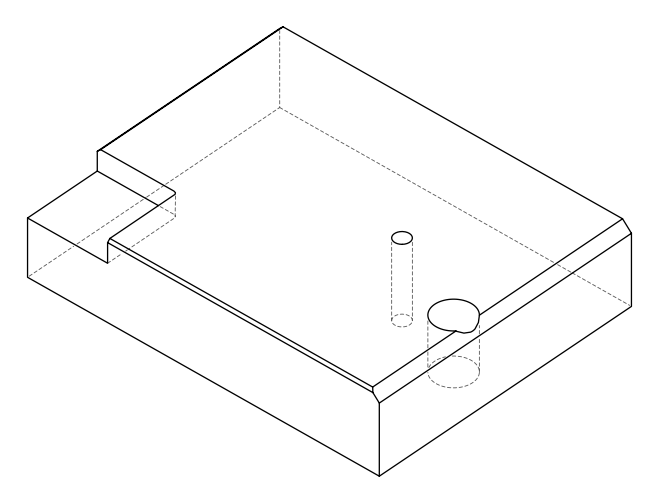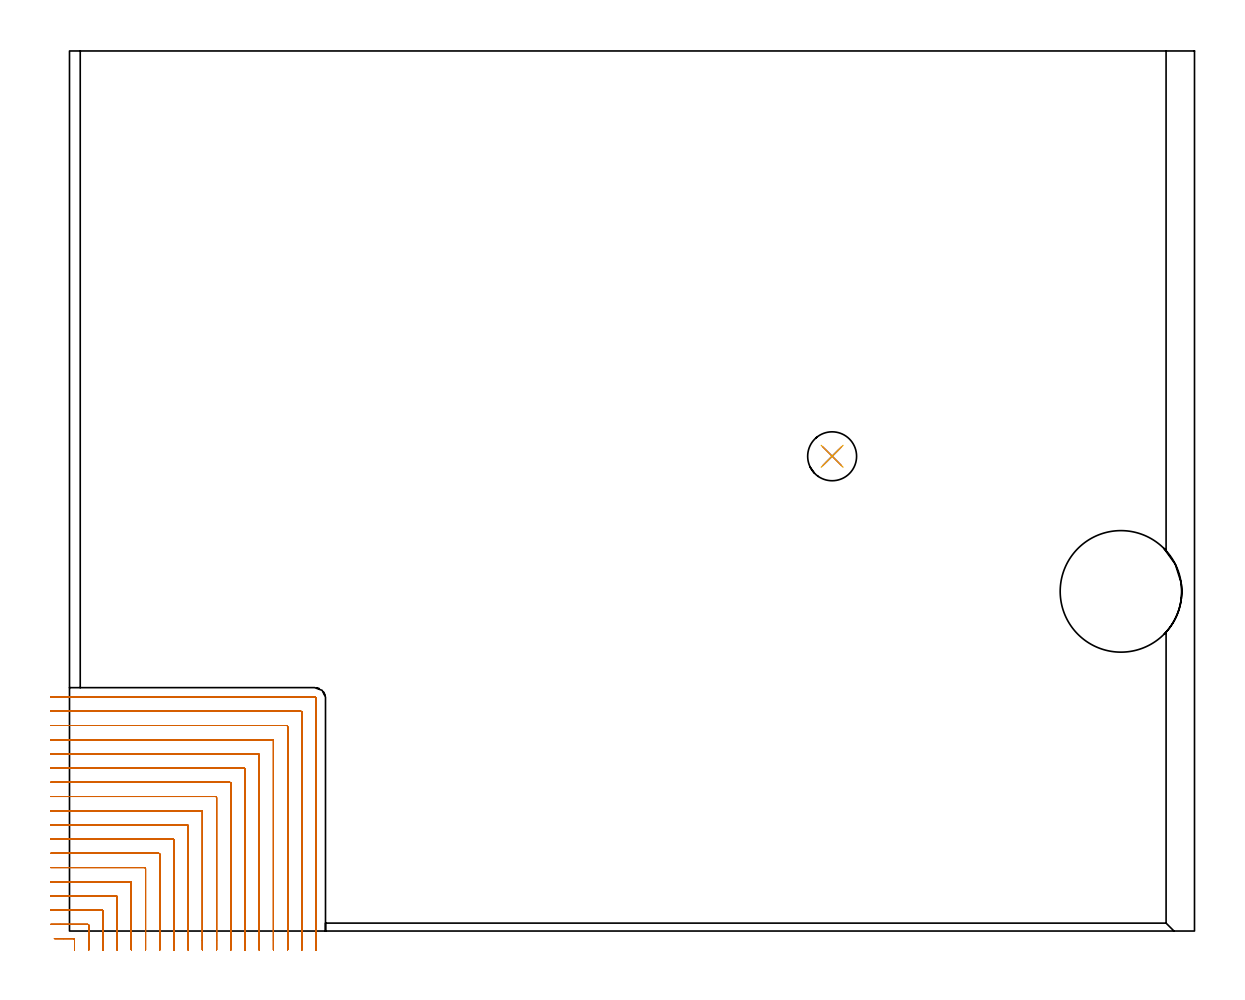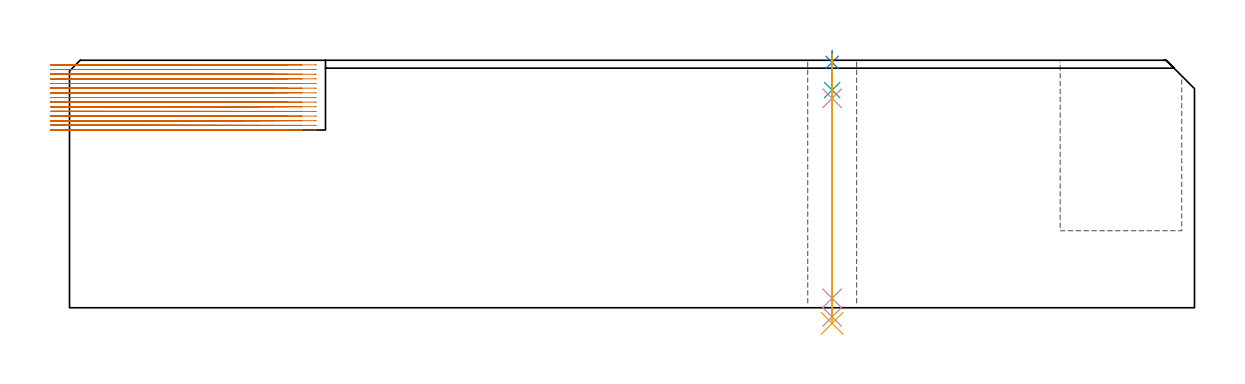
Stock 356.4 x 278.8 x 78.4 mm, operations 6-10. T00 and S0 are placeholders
(PLAN: 10 operations, 7 tool changes, 69.3 min)
(1 INDEXABLE_INSERT_DRILL_BLIND_HOLE_FROM_SOLID | STEP1POCKET | NXT0302_021 | 0.23 min | 26343 mm3)
(2 DRILL_TO_ENLARGE_BLIND_HOLE | STEP1POCKET | UGT0301_384 | 0.23 min | 36494 mm3)
(3 AREA_MILL | FG_CHAMFER_SURFACE | UGT0205_001 | 3.37 min | 1179 mm3)
(4 AREA_MILL_1 | FG_CHAMFER_SURFACE_1 | UGT0205_001 | 8.91 min | 11117 mm3)
(5 AREA_MILL_2 | FG_CHAMFER_SURFACE_2 | UGT0205_001 | 2.3 min | 843 mm3)
(6 MILL_CORNER_NOTCH_RECTANGULAR | CORNER_NOTCH_RECTANGULAR | UGT0201_014 | Follow Part, ap 1.5, ae 75% | 53.49 min | 138125 mm3)
(7 SPOT_DRILL | STEP1HOLE | NXT0321_9005460120000 | 0.03 min | 3 mm3)
(8 DRILL_BLIND_HOLE_INTO_CENTER | STEP1HOLE | UGT0301_185 | 0.05 min | 247 mm3)
(9 GUN_DRILL_THROUGH_HOLE | STEP1HOLE | UGT0307_002 | 0.4 min | 1969 mm3)
(10 SPADE_DRILL_TO_ENLARGE_THROUGH_HOLE | STEP1HOLE | UGT0306_006 | 0.34 min | 12549 mm3)
(TOOL NXT0302_021 | Index. Insert Drill 25mm [880-D2500L25-05] | D25 PA176 FL125 Z2)
(TOOL UGT0301_384 | Twist Drill Flat Bottom 38.5 mm | D38.5 PA180 FL175 Z2)
(TOOL UGT0205_001 | Chamfer Mill 20 x 3 x 45 deg. | D20 FL50 Z2)
(TOOL UGT0201_014 | End mill 6 mm | D6 FL24 Z4)
(TOOL NXT0321_9005460120000 | NC Spot Drill, 142deg, 12mm, Carbide, Uncoated | D12 PA142 FL30 Z2)
(TOOL UGT0301_185 | Twist Drill 6.3 mm | D6.3 PA118 FL61 Z2)
(TOOL UGT0307_002 | Gun Drill 6 mm | D6 PA130 FL24 Z1)
(TOOL UGT0306_006 | Spade Drill 15.5mm | D15.5 PA132 FL10 Z2)
(OP 6 MILL_CORNER_NOTCH_RECTANGULAR)
G17 G21 G94 G90
T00 M6
G54
G17 G0 G90 X1.6 Y-6. S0 M3
G43 Z88.4 H0
Z76.93
G94 G1 Y-3. F250.
Y-2.695
G3 X1.305 Y-2.4 R0.3
G1 X-1.8
X-4.8
G0 Z88.4
X6.1 Y-6.
Z76.93
G1 Y-3.
Y1.805 F500.
G3 X5.805 Y2.1 R0.3
G1 X1.305
X-3.
X-6. F250.
G0 Z88.4
X10.6 Y-6.
Z76.93
G1 Y-3.
Y6.305 F500.
G3 X10.305 Y6.6 R0.3
G1 X-3.
X-6. F250.
G0 Z88.4
X15.1 Y-6.
Z76.93
G1 Y-3.
Y10.804 F500.
G3 X14.804 Y11.1 R0.3
G1 X-3.
X-6. F250.
G0 Z88.4
X19.6 Y-6.
Z76.93
G1 Y-3.
Y15.304 F500.
G3 X19.304 Y15.6 R0.3
G1 X-3.
X-6. F250.
G0 Z88.4
X24.1 Y-6.
Z76.93
G1 Y-3.
Y19.804 F500.
G3 X23.804 Y20.1 R0.3
G1 X-3.
X-6. F250.
G0 Z88.4
X28.6 Y-6.
Z76.93
G1 Y-3.
Y24.304 F500.
G3 X28.304 Y24.6 R0.3
G1 X-3.
X-6. F250.
G0 Z88.4
X33.1 Y-6.
Z76.93
G1 Y-3.
Y28.804 F500.
G3 X32.804 Y29.1 R0.3
G1 X-3.
X-6. F250.
G0 Z88.4
X37.6 Y-6.
Z76.93
G1 Y-3.
Y33.304 F500.
G3 X37.304 Y33.6 R0.3
G1 X-3.
X-6. F250.
G0 Z88.4
X42.1 Y-6.
Z76.93
G1 Y-3.
Y37.803 F500.
G3 X41.803 Y38.1 R0.3
G1 X-3.
X-6. F250.
G0 Z88.4
X46.6 Y-6.
Z76.93
G1 Y-3.
Y42.303 F500.
G3 X46.303 Y42.6 R0.3
G1 X-3.
X-6. F250.
G0 Z88.4
X51.1 Y-6.
Z76.93
G1 Y-3.
Y46.803 F500.
G3 X50.803 Y47.1 R0.3
G1 X-3.
X-6. F250.
G0 Z88.4
X55.6 Y-6.
Z76.93
G1 Y-3.
Y51.303 F500.
G3 X55.303 Y51.6 R0.3
G1 X-3.
X-6. F250.
G0 Z88.4
X60.1 Y-6.
Z76.93
G1 Y-3.
Y55.803 F500.
G3 X59.803 Y56.1 R0.3
G1 X-3.
X-6. F250.
G0 Z88.4
X64.6 Y-6.
Z76.93
G1 Y-3.
Y60.303 F500.
G3 X64.303 Y60.6 R0.3
G1 X-3.
X-6. F250.
G0 Z88.4
X69.1 Y-6.
Z76.93
G1 Y-3.
Y64.803 F500.
G3 X68.803 Y65.1 R0.3
G1 X64.303
X-3.
X-6. Y65.101 F250.
G0 Z88.4
X73.6 Y-6.
Z76.93
G1 Y-3.
Y69.302 F500.
G3 X73.302 Y69.6 R0.3
G1 X68.803
X-3.
X-6. Y69.601 F250.
G0 Z88.4
X78.1 Y-6.
Z76.93
G1 Y-3.
Y73.802 F500.
G3 X77.802 Y74.1 R0.3
G1 X-2.998
X-5.998 F250.
G0 Z88.4
X1.6 Y-6.
Z75.456
G1 Y-3.
Y-2.695
G3 X1.305 Y-2.4 R0.3
G1 X-1.8
X-4.8
G0 Z88.4
X6.1 Y-6.
Z75.456
G1 Y-3.
Y1.805 F500.
G3 X5.805 Y2.1 R0.3
G1 X-3.
X-6. F250.
G0 Z88.4
X10.6 Y-6.
Z75.456
G1 Y-3.
Y6.305 F500.
G3 X10.305 Y6.6 R0.3
G1 X-3.
X-6. F250.
G0 Z88.4
X15.1 Y-6.
Z75.456
G1 Y-3.
Y10.804 F500.
G3 X14.804 Y11.1 R0.3
G1 X-3.
X-6. F250.
G0 Z88.4
X19.6 Y-6.
Z75.456
G1 Y-3.
Y15.304 F500.
G3 X19.304 Y15.6 R0.3
G1 X-3.
X-6. F250.
G0 Z88.4
X24.1 Y-6.
Z75.456
G1 Y-3.
Y19.804 F500.
G3 X23.804 Y20.1 R0.3
G1 X-3.
X-6. F250.
G0 Z88.4
X28.6 Y-6.
Z75.456
G1 Y-3.
Y24.304 F500.
G3 X28.304 Y24.6 R0.3
G1 X-3.
X-6. F250.
G0 Z88.4
X33.1 Y-6.
Z75.456
G1 Y-3.
Y28.804 F500.
G3 X32.804 Y29.1 R0.3
G1 X-3.
X-6. F250.
G0 Z88.4
X37.6 Y-6.
Z75.456
G1 Y-3.
Y33.304 F500.
G3 X37.304 Y33.6 R0.3
G1 X-3.
X-6. F250.
G0 Z88.4
X42.1 Y-6.
Z75.456
G1 Y-3.
Y37.803 F500.
G3 X41.803 Y38.1 R0.3
G1 X-3.
X-6. F250.
G0 Z88.4
X46.6 Y-6.
Z75.456
G1 Y-3.
Y42.303 F500.
G3 X46.303 Y42.6 R0.3
G1 X-3.
X-6. F250.
G0 Z88.4
X51.1 Y-6.
Z75.456
G1 Y-3.
Y46.803 F500.
G3 X50.803 Y47.1 R0.3
G1 X-3.
X-6. F250.
G0 Z88.4
X55.6 Y-6.
Z75.456
G1 Y-3.
Y51.303 F500.
G3 X55.303 Y51.6 R0.3
G1 X-3.
X-6. F250.
G0 Z88.4
X60.1 Y-6.
Z75.456
G1 Y-3.
Y55.803 F500.
G3 X59.803 Y56.1 R0.3
G1 X-3.
X-6. F250.
G0 Z88.4
X64.6 Y-6.
Z75.456
G1 Y-3.
Y60.303 F500.
G3 X64.303 Y60.6 R0.3
G1 X-3.
X-6. F250.
G0 Z88.4
X69.1 Y-6.
Z75.456
G1 Y-3.
Y64.803 F500.
G3 X68.803 Y65.1 R0.3
G1 X-3.
X-6. F250.
G0 Z88.4
X73.6 Y-6.
Z75.456
G1 Y-3.
Y69.302 F500.
G3 X73.302 Y69.6 R0.3
G1 X-3.
X-6. F250.
G0 Z88.4
X78.1 Y-6.
Z75.456
G1 Y-3.
Y73.802 F500.
G3 X77.802 Y74.1 R0.3
G1 X-3.
X-6. F250.
G0 Z88.4
X1.6 Y-6.
Z73.982
G1 Y-3.
Y-2.695
G3 X1.305 Y-2.4 R0.3
G1 X-1.8
X-4.8
G0 Z88.4
X6.1 Y-6.
Z73.982
G1 Y-3.
Y1.805 F500.
G3 X5.805 Y2.1 R0.3
G1 X-3.
X-6. F250.
G0 Z88.4
X10.6 Y-6.
Z73.982
G1 Y-3.
Y6.305 F500.
G3 X10.305 Y6.6 R0.3
G1 X-3.
X-6. F250.
G0 Z88.4
X15.1 Y-6.
Z73.982
G1 Y-3.
Y10.804 F500.
G3 X14.804 Y11.1 R0.3
G1 X-3.
X-6. F250.
G0 Z88.4
X19.6 Y-6.
Z73.982
G1 Y-3.
Y15.304 F500.
G3 X19.304 Y15.6 R0.3
G1 X-3.
X-6. F250.
G0 Z88.4
X24.1 Y-6.
Z73.982
G1 Y-3.
Y19.804 F500.
G3 X23.804 Y20.1 R0.3
G1 X-3.
X-6. F250.
G0 Z88.4
X28.6 Y-6.
Z73.982
G1 Y-3.
Y24.304 F500.
G3 X28.304 Y24.6 R0.3
G1 X-3.
X-6. F250.
G0 Z88.4
X33.1 Y-6.
Z73.982
G1 Y-3.
Y28.804 F500.
G3 X32.804 Y29.1 R0.3
G1 X-3.
X-6. F250.
G0 Z88.4
X37.6 Y-6.
Z73.982
G1 Y-3.
Y33.304 F500.
G3 X37.304 Y33.6 R0.3
G1 X-3.
X-6. F250.
G0 Z88.4
X42.1 Y-6.
Z73.982
G1 Y-3.
Y37.803 F500.
G3 X41.803 Y38.1 R0.3
G1 X-3.
X-6. F250.
G0 Z88.4
X46.6 Y-6.
Z73.982
G1 Y-3.
Y42.303 F500.
G3 X46.303 Y42.6 R0.3
G1 X-3.
X-6. F250.
G0 Z88.4
X51.1 Y-6.
Z73.982
G1 Y-3.
Y46.803 F500.
G3 X50.803 Y47.1 R0.3
G1 X-3.
X-6. F250.
G0 Z88.4
X55.6 Y-6.
Z73.982
G1 Y-3.
Y51.303 F500.
G3 X55.303 Y51.6 R0.3
G1 X-3.
X-6. F250.
G0 Z88.4
X60.1 Y-6.
Z73.982
G1 Y-3.
Y55.803 F500.
G3 X59.803 Y56.1 R0.3
G1 X-3.
X-6. F250.
G0 Z88.4
X64.6 Y-6.
Z73.982
G1 Y-3.
Y60.303 F500.
G3 X64.303 Y60.6 R0.3
G1 X-3.
X-6. F250.
G0 Z88.4
X69.1 Y-6.
Z73.982
G1 Y-3.
Y64.803 F500.
G3 X68.803 Y65.1 R0.3
G1 X-3.
X-6. F250.
G0 Z88.4
X73.6 Y-6.
Z73.982
G1 Y-3.
Y69.302 F500.
G3 X73.302 Y69.6 R0.3
G1 X-3.
X-6. F250.
G0 Z88.4
X78.1 Y-6.
Z73.982
G1 Y-3.
Y73.802 F500.
G3 X77.802 Y74.1 R0.3
G1 X-3.
X-6. F250.
G0 Z88.4
X1.6 Y-6.
Z72.509
G1 Y-3.
Y-2.695
G3 X1.305 Y-2.4 R0.3
G1 X-1.8
X-4.8
G0 Z88.4
X6.1 Y-6.
Z72.509
G1 Y-3.
Y1.805 F500.
G3 X5.805 Y2.1 R0.3
G1 X-3.
X-6. F250.
G0 Z88.4
X10.6 Y-6.
Z72.509
G1 Y-3.
Y6.305 F500.
G3 X10.305 Y6.6 R0.3
G1 X-3.
X-6. F250.
G0 Z88.4
X15.1 Y-6.
Z72.509
G1 Y-3.
Y10.804 F500.
G3 X14.804 Y11.1 R0.3
G1 X-3.
X-6. F250.
G0 Z88.4
X19.6 Y-6.
Z72.509
G1 Y-3.
Y15.304 F500.
G3 X19.304 Y15.6 R0.3
G1 X-3.
X-6. F250.
G0 Z88.4
X24.1 Y-6.
Z72.509
G1 Y-3.
Y19.804 F500.
G3 X23.804 Y20.1 R0.3
G1 X-3.
X-6. F250.
G0 Z88.4
X28.6 Y-6.
Z72.509
G1 Y-3.
Y24.304 F500.
G3 X28.304 Y24.6 R0.3
G1 X-3.
X-6. F250.
G0 Z88.4
X33.1 Y-6.
Z72.509
G1 Y-3.
Y28.804 F500.
G3 X32.804 Y29.1 R0.3
G1 X-3.
X-6. F250.
G0 Z88.4
X37.6 Y-6.
Z72.509
G1 Y-3.
Y33.304 F500.
G3 X37.304 Y33.6 R0.3
G1 X-3.
X-6. F250.
G0 Z88.4
X42.1 Y-6.
Z72.509
G1 Y-3.
Y37.803 F500.
G3 X41.803 Y38.1 R0.3
G1 X-3.
X-6. F250.
G0 Z88.4
X46.6 Y-6.
Z72.509
G1 Y-3.
Y42.303 F500.
G3 X46.303 Y42.6 R0.3
G1 X-3.
X-6. F250.
G0 Z88.4
X51.1 Y-6.
Z72.509
G1 Y-3.
Y46.803 F500.
G3 X50.803 Y47.1 R0.3
G1 X-3.
X-6. F250.
G0 Z88.4
X55.6 Y-6.
Z72.509
G1 Y-3.
Y51.303 F500.
G3 X55.303 Y51.6 R0.3
G1 X-3.
X-6. F250.
G0 Z88.4
X60.1 Y-6.
Z72.509
G1 Y-3.
Y55.803 F500.
G3 X59.803 Y56.1 R0.3
G1 X-3.
X-6. F250.
G0 Z88.4
X64.6 Y-6.
Z72.509
G1 Y-3.
Y60.303 F500.
G3 X64.303 Y60.6 R0.3
G1 X-3.
X-6. F250.
G0 Z88.4
X69.1 Y-6.
Z72.509
G1 Y-3.
Y64.803 F500.
G3 X68.803 Y65.1 R0.3
G1 X-3.
X-6. F250.
G0 Z88.4
X73.6 Y-6.
Z72.509
G1 Y-3.
Y69.302 F500.
G3 X73.302 Y69.6 R0.3
G1 X-3.
X-6. F250.
G0 Z88.4
X78.1 Y-6.
Z72.509
G1 Y-3.
Y73.802 F500.
G3 X77.802 Y74.1 R0.3
G1 X-3.
X-6. F250.
G0 Z88.4
X1.6 Y-6.
Z71.035
G1 Y-3.
Y-2.695
G3 X1.305 Y-2.4 R0.3
G1 X-1.8
X-4.8
G0 Z88.4
X6.1 Y-6.
Z71.035
G1 Y-3.
Y1.805 F500.
G3 X5.805 Y2.1 R0.3
G1 X-3.
X-6. F250.
G0 Z88.4
X10.6 Y-6.
Z71.035
G1 Y-3.
Y6.305 F500.
G3 X10.305 Y6.6 R0.3
G1 X-3.
X-6. F250.
G0 Z88.4
X15.1 Y-6.
Z71.035
G1 Y-3.
Y10.804 F500.
G3 X14.804 Y11.1 R0.3
G1 X-3.
X-6. F250.
G0 Z88.4
X19.6 Y-6.
Z71.035
G1 Y-3.
Y15.304 F500.
G3 X19.304 Y15.6 R0.3
G1 X-3.
X-6. F250.
G0 Z88.4
X24.1 Y-6.
Z71.035
G1 Y-3.
Y19.804 F500.
G3 X23.804 Y20.1 R0.3
G1 X-3.
X-6. F250.
G0 Z88.4
X28.6 Y-6.
Z71.035
G1 Y-3.
Y24.304 F500.
G3 X28.304 Y24.6 R0.3
G1 X-3.
X-6. F250.
G0 Z88.4
X33.1 Y-6.
Z71.035
G1 Y-3.
Y28.804 F500.
G3 X32.804 Y29.1 R0.3
G1 X-3.
X-6. F250.
G0 Z88.4
X37.6 Y-6.
Z71.035
G1 Y-3.
Y33.304 F500.
G3 X37.304 Y33.6 R0.3
G1 X-3.
X-6. F250.
G0 Z88.4
X42.1 Y-6.
Z71.035
G1 Y-3.
Y37.803 F500.
G3 X41.803 Y38.1 R0.3
G1 X-3.
X-6. F250.
G0 Z88.4
X46.6 Y-6.
Z71.035
G1 Y-3.
Y42.303 F500.
G3 X46.303 Y42.6 R0.3
G1 X-3.
X-6. F250.
G0 Z88.4
X51.1 Y-6.
Z71.035
G1 Y-3.
Y46.803 F500.
G3 X50.803 Y47.1 R0.3
G1 X-3.
X-6. F250.
G0 Z88.4
X55.6 Y-6.
Z71.035
G1 Y-3.
Y51.303 F500.
G3 X55.303 Y51.6 R0.3
G1 X-3.
X-6. F250.
G0 Z88.4
X60.1 Y-6.
Z71.035
G1 Y-3.
Y55.803 F500.
G3 X59.803 Y56.1 R0.3
G1 X-3.
X-6. F250.
G0 Z88.4
X64.6 Y-6.
Z71.035
G1 Y-3.
Y60.303 F500.
G3 X64.303 Y60.6 R0.3
G1 X-3.
X-6. F250.
G0 Z88.4
X69.1 Y-6.
Z71.035
G1 Y-3.
Y64.803 F500.
G3 X68.803 Y65.1 R0.3
G1 X-3.
X-6. F250.
G0 Z88.4
X73.6 Y-6.
Z71.035
G1 Y-3.
Y69.302 F500.
G3 X73.302 Y69.6 R0.3
G1 X-3.
X-6. F250.
G0 Z88.4
X78.1 Y-6.
Z71.035
G1 Y-3.
Y73.802 F500.
G3 X77.802 Y74.1 R0.3
G1 X-3.
X-6. F250.
G0 Z88.4
X1.6 Y-6.
Z69.562
G1 Y-3.
Y-2.695
G3 X1.305 Y-2.4 R0.3
G1 X-1.8
X-4.8
G0 Z88.4
X6.1 Y-6.
Z69.562
G1 Y-3.
Y1.805 F500.
G3 X5.805 Y2.1 R0.3
G1 X-3.
X-6. F250.
G0 Z88.4
X10.6 Y-6.
Z69.562
G1 Y-3.
Y6.305 F500.
G3 X10.305 Y6.6 R0.3
G1 X-3.
X-6. F250.
G0 Z88.4
X15.1 Y-6.
Z69.562
G1 Y-3.
Y10.804 F500.
G3 X14.804 Y11.1 R0.3
G1 X-3.
X-6. F250.
G0 Z88.4
X19.6 Y-6.
Z69.562
G1 Y-3.
Y15.304 F500.
G3 X19.304 Y15.6 R0.3
G1 X-3.
X-6. F250.
G0 Z88.4
X24.1 Y-6.
Z69.562
G1 Y-3.
Y19.804 F500.
G3 X23.804 Y20.1 R0.3
G1 X-3.
X-6. F250.
G0 Z88.4
X28.6 Y-6.
Z69.562
G1 Y-3.
Y24.304 F500.
G3 X28.304 Y24.6 R0.3
G1 X-3.
X-6. F250.
G0 Z88.4
X33.1 Y-6.
Z69.562
G1 Y-3.
Y28.804 F500.
G3 X32.804 Y29.1 R0.3
G1 X-3.
X-6. F250.
G0 Z88.4
X37.6 Y-6.
Z69.562
G1 Y-3.
Y33.304 F500.
G3 X37.304 Y33.6 R0.3
G1 X-3.
X-6. F250.
G0 Z88.4
X42.1 Y-6.
Z69.562
G1 Y-3.
Y37.803 F500.
G3 X41.803 Y38.1 R0.3
G1 X-3.
X-6. F250.
G0 Z88.4
X46.6 Y-6.
Z69.562
G1 Y-3.
Y42.303 F500.
G3 X46.303 Y42.6 R0.3
G1 X-3.
X-6. F250.
G0 Z88.4
X51.1 Y-6.
Z69.562
G1 Y-3.
Y46.803 F500.
G3 X50.803 Y47.1 R0.3
G1 X-3.
X-6. F250.
G0 Z88.4
X55.6 Y-6.
Z69.562
G1 Y-3.
Y51.303 F500.
G3 X55.303 Y51.6 R0.3
G1 X-3.
X-6. F250.
G0 Z88.4
X60.1 Y-6.
Z69.562
G1 Y-3.
Y55.803 F500.
G3 X59.803 Y56.1 R0.3
G1 X-3.
X-6. F250.
G0 Z88.4
X64.6 Y-6.
Z69.562
G1 Y-3.
Y60.303 F500.
G3 X64.303 Y60.6 R0.3
G1 X-3.
X-6. F250.
G0 Z88.4
X69.1 Y-6.
Z69.562
G1 Y-3.
Y64.803 F500.
G3 X68.803 Y65.1 R0.3
G1 X-3.
X-6. F250.
G0 Z88.4
X73.6 Y-6.
Z69.562
G1 Y-3.
Y69.302 F500.
G3 X73.302 Y69.6 R0.3
G1 X-3.
X-6. F250.
G0 Z88.4
X78.1 Y-6.
Z69.562
G1 Y-3.
Y73.802 F500.
G3 X77.802 Y74.1 R0.3
G1 X-3.
X-6. F250.
G0 Z88.4
X1.6 Y-6.
Z68.088
G1 Y-3.
Y-2.695
G3 X1.305 Y-2.4 R0.3
G1 X-1.8
X-4.8
G0 Z88.4
X6.1 Y-6.
Z68.088
G1 Y-3.
Y1.805 F500.
G3 X5.805 Y2.1 R0.3
G1 X-3.
X-6. F250.
G0 Z88.4
X10.6 Y-6.
Z68.088
G1 Y-3.
Y6.305 F500.
G3 X10.305 Y6.6 R0.3
G1 X-3.
X-6. F250.
G0 Z88.4
X15.1 Y-6.
Z68.088
G1 Y-3.
Y10.804 F500.
G3 X14.804 Y11.1 R0.3
G1 X-3.
X-6. F250.
G0 Z88.4
X19.6 Y-6.
Z68.088
G1 Y-3.
Y15.304 F500.
G3 X19.304 Y15.6 R0.3
G1 X-3.
X-6. F250.
G0 Z88.4
X24.1 Y-6.
Z68.088
G1 Y-3.
Y19.804 F500.
G3 X23.804 Y20.1 R0.3
G1 X-3.
X-6. F250.
G0 Z88.4
X28.6 Y-6.
Z68.088
G1 Y-3.
Y24.304 F500.
G3 X28.304 Y24.6 R0.3
G1 X-3.
X-6. F250.
G0 Z88.4
X33.1 Y-6.
Z68.088
G1 Y-3.
Y28.804 F500.
G3 X32.804 Y29.1 R0.3
G1 X-3.
X-6. F250.
G0 Z88.4
X37.6 Y-6.
Z68.088
G1 Y-3.
Y33.304 F500.
G3 X37.304 Y33.6 R0.3
G1 X-3.
X-6. F250.
G0 Z88.4
X42.1 Y-6.
Z68.088
G1 Y-3.
Y37.803 F500.
G3 X41.803 Y38.1 R0.3
G1 X-3.
X-6. F250.
G0 Z88.4
X46.6 Y-6.
Z68.088
G1 Y-3.
Y42.303 F500.
G3 X46.303 Y42.6 R0.3
G1 X-3.
X-6. F250.
G0 Z88.4
X51.1 Y-6.
Z68.088
G1 Y-3.
Y46.803 F500.
G3 X50.803 Y47.1 R0.3
G1 X-3.
X-6. F250.
G0 Z88.4
X55.6 Y-6.
Z68.088
G1 Y-3.
Y51.303 F500.
G3 X55.303 Y51.6 R0.3
G1 X-3.
X-6. F250.
G0 Z88.4
X60.1 Y-6.
Z68.088
G1 Y-3.
Y55.803 F500.
G3 X59.803 Y56.1 R0.3
G1 X-3.
X-6. F250.
G0 Z88.4
X64.6 Y-6.
Z68.088
G1 Y-3.
Y60.303 F500.
G3 X64.303 Y60.6 R0.3
G1 X-3.
X-6. F250.
G0 Z88.4
X69.1 Y-6.
Z68.088
G1 Y-3.
Y64.803 F500.
G3 X68.803 Y65.1 R0.3
G1 X-3.
X-6. F250.
G0 Z88.4
X73.6 Y-6.
Z68.088
G1 Y-3.
Y69.302 F500.
G3 X73.302 Y69.6 R0.3
G1 X-3.
X-6. F250.
G0 Z88.4
X78.1 Y-6.
Z68.088
G1 Y-3.
Y73.802 F500.
G3 X77.802 Y74.1 R0.3
G1 X-3.
X-6. F250.
G0 Z88.4
X1.6 Y-6.
Z66.615
G1 Y-3.
Y-2.695
G3 X1.305 Y-2.4 R0.3
G1 X-1.8
X-4.8
G0 Z88.4
X6.1 Y-6.
Z66.615
G1 Y-3.
Y1.805 F500.
G3 X5.805 Y2.1 R0.3
G1 X-3.
X-6. F250.
G0 Z88.4
X10.6 Y-6.
Z66.615
G1 Y-3.
Y6.305 F500.
G3 X10.305 Y6.6 R0.3
G1 X-3.
X-6. F250.
G0 Z88.4
X15.1 Y-6.
Z66.615
G1 Y-3.
Y10.804 F500.
G3 X14.804 Y11.1 R0.3
G1 X-3.
X-6. F250.
G0 Z88.4
X19.6 Y-6.
Z66.615
G1 Y-3.
Y15.304 F500.
G3 X19.304 Y15.6 R0.3
G1 X-3.
X-6. F250.
G0 Z88.4
X24.1 Y-6.
Z66.615
G1 Y-3.
Y19.804 F500.
G3 X23.804 Y20.1 R0.3
G1 X-3.
X-6. F250.
G0 Z88.4
X28.6 Y-6.
Z66.615
G1 Y-3.
Y24.304 F500.
G3 X28.304 Y24.6 R0.3
G1 X-3.
X-6. F250.
G0 Z88.4
X33.1 Y-6.
Z66.615
G1 Y-3.
Y28.804 F500.
G3 X32.804 Y29.1 R0.3
G1 X-3.
X-6. F250.
G0 Z88.4
X37.6 Y-6.
Z66.615
G1 Y-3.
Y33.304 F500.
G3 X37.304 Y33.6 R0.3
G1 X-3.
X-6. F250.
G0 Z88.4
X42.1 Y-6.
Z66.615
G1 Y-3.
Y37.803 F500.
G3 X41.803 Y38.1 R0.3
G1 X-3.
X-6. F250.
G0 Z88.4
X46.6 Y-6.
Z66.615
G1 Y-3.
Y42.303 F500.
G3 X46.303 Y42.6 R0.3
G1 X-3.
X-6. F250.
G0 Z88.4
X51.1 Y-6.
Z66.615
G1 Y-3.
Y46.803 F500.
G3 X50.803 Y47.1 R0.3
G1 X-3.
X-6. F250.
G0 Z88.4
X55.6 Y-6.
Z66.615
G1 Y-3.
Y51.303 F500.
G3 X55.303 Y51.6 R0.3
G1 X-3.
X-6. F250.
G0 Z88.4
X60.1 Y-6.
Z66.615
G1 Y-3.
Y55.803 F500.
G3 X59.803 Y56.1 R0.3
G1 X-3.
X-6. F250.
G0 Z88.4
X64.6 Y-6.
Z66.615
G1 Y-3.
Y60.303 F500.
G3 X64.303 Y60.6 R0.3
G1 X-3.
X-6. F250.
G0 Z88.4
X69.1 Y-6.
Z66.615
G1 Y-3.
Y64.803 F500.
G3 X68.803 Y65.1 R0.3
G1 X-3.
X-6. F250.
G0 Z88.4
X73.6 Y-6.
Z66.615
G1 Y-3.
Y69.302 F500.
G3 X73.302 Y69.6 R0.3
G1 X-3.
X-6. F250.
G0 Z88.4
X78.1 Y-6.
Z66.615
G1 Y-3.
Y73.802 F500.
G3 X77.802 Y74.1 R0.3
G1 X-3.
X-6. F250.
G0 Z88.4
X1.6 Y-6.
Z65.141
G1 Y-3.
Y-2.695
G3 X1.305 Y-2.4 R0.3
G1 X-1.8
X-4.8
G0 Z88.4
X6.1 Y-6.
Z65.141
G1 Y-3.
Y1.805 F500.
G3 X5.805 Y2.1 R0.3
G1 X-3.
X-6. F250.
G0 Z88.4
X10.6 Y-6.
Z65.141
G1 Y-3.
Y6.305 F500.
G3 X10.305 Y6.6 R0.3
G1 X-3.
X-6. F250.
G0 Z88.4
X15.1 Y-6.
Z65.141
G1 Y-3.
Y10.804 F500.
G3 X14.804 Y11.1 R0.3
G1 X-3.
X-6. F250.
G0 Z88.4
X19.6 Y-6.
Z65.141
G1 Y-3.
Y15.304 F500.
G3 X19.304 Y15.6 R0.3
G1 X-3.
X-6. F250.
G0 Z88.4
X24.1 Y-6.
Z65.141
G1 Y-3.
Y19.804 F500.
G3 X23.804 Y20.1 R0.3
G1 X-3.
X-6. F250.
G0 Z88.4
X28.6 Y-6.
Z65.141
G1 Y-3.
Y24.304 F500.
G3 X28.304 Y24.6 R0.3
G1 X-3.
X-6. F250.
G0 Z88.4
X33.1 Y-6.
Z65.141
G1 Y-3.
Y28.804 F500.
G3 X32.804 Y29.1 R0.3
G1 X-3.
X-6. F250.
G0 Z88.4
X37.6 Y-6.
Z65.141
G1 Y-3.
Y33.304 F500.
G3 X37.304 Y33.6 R0.3
G1 X-3.
X-6. F250.
G0 Z88.4
X42.1 Y-6.
Z65.141
G1 Y-3.
Y37.803 F500.
G3 X41.803 Y38.1 R0.3
G1 X-3.
X-6. F250.
G0 Z88.4
X46.6 Y-6.
Z65.141
G1 Y-3.
Y42.303 F500.
G3 X46.303 Y42.6 R0.3
G1 X-3.
X-6. F250.
G0 Z88.4
X51.1 Y-6.
Z65.141
G1 Y-3.
Y46.803 F500.
G3 X50.803 Y47.1 R0.3
G1 X-3.
X-6. F250.
G0 Z88.4
X55.6 Y-6.
Z65.141
G1 Y-3.
Y51.303 F500.
G3 X55.303 Y51.6 R0.3
G1 X-3.
X-6. F250.
G0 Z88.4
X60.1 Y-6.
Z65.141
G1 Y-3.
Y55.803 F500.
G3 X59.803 Y56.1 R0.3
G1 X-3.
X-6. F250.
G0 Z88.4
X64.6 Y-6.
Z65.141
G1 Y-3.
Y60.303 F500.
G3 X64.303 Y60.6 R0.3
G1 X-3.
X-6. F250.
G0 Z88.4
X69.1 Y-6.
Z65.141
G1 Y-3.
Y64.803 F500.
G3 X68.803 Y65.1 R0.3
G1 X-3.
X-6. F250.
G0 Z88.4
X73.6 Y-6.
Z65.141
G1 Y-3.
Y69.302 F500.
G3 X73.302 Y69.6 R0.3
G1 X-3.
X-6. F250.
G0 Z88.4
X78.1 Y-6.
Z65.141
G1 Y-3.
Y73.802 F500.
G3 X77.802 Y74.1 R0.3
G1 X-3.
X-6. F250.
G0 Z88.4
X1.6 Y-6.
Z63.668
G1 Y-3.
Y-2.695
G3 X1.305 Y-2.4 R0.3
G1 X-1.8
X-4.8
G0 Z88.4
X6.1 Y-6.
Z63.668
G1 Y-3.
Y1.805 F500.
G3 X5.805 Y2.1 R0.3
G1 X-3.
X-6. F250.
G0 Z88.4
X10.6 Y-6.
Z63.668
G1 Y-3.
Y6.305 F500.
G3 X10.305 Y6.6 R0.3
G1 X-3.
X-6. F250.
G0 Z88.4
X15.1 Y-6.
Z63.668
G1 Y-3.
Y10.804 F500.
G3 X14.804 Y11.1 R0.3
G1 X-3.
X-6. F250.
G0 Z88.4
X19.6 Y-6.
Z63.668
G1 Y-3.
Y15.304 F500.
G3 X19.304 Y15.6 R0.3
G1 X-3.
X-6. F250.
G0 Z88.4
X24.1 Y-6.
Z63.668
G1 Y-3.
Y19.804 F500.
G3 X23.804 Y20.1 R0.3
G1 X-3.
X-6. F250.
G0 Z88.4
X28.6 Y-6.
Z63.668
G1 Y-3.
Y24.304 F500.
G3 X28.304 Y24.6 R0.3
G1 X-3.
X-6. F250.
G0 Z88.4
X33.1 Y-6.
Z63.668
G1 Y-3.
Y28.804 F500.
G3 X32.804 Y29.1 R0.3
G1 X-3.
X-6. F250.
G0 Z88.4
X37.6 Y-6.
Z63.668
G1 Y-3.
Y33.304 F500.
G3 X37.304 Y33.6 R0.3
G1 X-3.
X-6. F250.
G0 Z88.4
X42.1 Y-6.
Z63.668
G1 Y-3.
Y37.803 F500.
G3 X41.803 Y38.1 R0.3
G1 X-3.
X-6. F250.
G0 Z88.4
X46.6 Y-6.
Z63.668
G1 Y-3.
Y42.303 F500.
G3 X46.303 Y42.6 R0.3
G1 X-3.
X-6. F250.
G0 Z88.4
X51.1 Y-6.
Z63.668
G1 Y-3.
Y46.803 F500.
G3 X50.803 Y47.1 R0.3
G1 X-3.
X-6. F250.
G0 Z88.4
X55.6 Y-6.
Z63.668
G1 Y-3.
Y51.303 F500.
G3 X55.303 Y51.6 R0.3
G1 X-3.
X-6. F250.
G0 Z88.4
X60.1 Y-6.
Z63.668
G1 Y-3.
Y55.803 F500.
G3 X59.803 Y56.1 R0.3
G1 X-3.
X-6. F250.
G0 Z88.4
X64.6 Y-6.
Z63.668
G1 Y-3.
Y60.303 F500.
G3 X64.303 Y60.6 R0.3
G1 X-3.
X-6. F250.
G0 Z88.4
X69.1 Y-6.
Z63.668
G1 Y-3.
Y64.803 F500.
G3 X68.803 Y65.1 R0.3
G1 X-3.
X-6. F250.
G0 Z88.4
X73.6 Y-6.
Z63.668
G1 Y-3.
Y69.302 F500.
G3 X73.302 Y69.6 R0.3
G1 X-3.
X-6. F250.
G0 Z88.4
X78.1 Y-6.
Z63.668
G1 Y-3.
Y73.802 F500.
G3 X77.802 Y74.1 R0.3
G1 X-3.
X-6. F250.
G0 Z88.4
X1.6 Y-6.
Z62.194
G1 Y-3.
Y-2.695
G3 X1.305 Y-2.4 R0.3
G1 X-1.8
X-4.8
G0 Z88.4
X6.1 Y-6.
Z62.194
G1 Y-3.
Y1.805 F500.
G3 X5.805 Y2.1 R0.3
G1 X-3.
X-6. F250.
G0 Z88.4
X10.6 Y-6.
Z62.194
G1 Y-3.
Y6.305 F500.
G3 X10.305 Y6.6 R0.3
G1 X-3.
X-6. F250.
G0 Z88.4
X15.1 Y-6.
Z62.194
G1 Y-3.
Y10.804 F500.
G3 X14.804 Y11.1 R0.3
G1 X-3.
X-6. F250.
G0 Z88.4
X19.6 Y-6.
Z62.194
G1 Y-3.
Y15.304 F500.
G3 X19.304 Y15.6 R0.3
G1 X-3.
X-6. F250.
G0 Z88.4
X24.1 Y-6.
Z62.194
G1 Y-3.
Y19.804 F500.
G3 X23.804 Y20.1 R0.3
G1 X-3.
X-6. F250.
G0 Z88.4
X28.6 Y-6.
Z62.194
G1 Y-3.
Y24.304 F500.
G3 X28.304 Y24.6 R0.3
G1 X-3.
X-6. F250.
G0 Z88.4
X33.1 Y-6.
Z62.194
G1 Y-3.
Y28.804 F500.
G3 X32.804 Y29.1 R0.3
G1 X-3.
X-6. F250.
G0 Z88.4
X37.6 Y-6.
Z62.194
G1 Y-3.
Y33.304 F500.
G3 X37.304 Y33.6 R0.3
G1 X-3.
X-6. F250.
G0 Z88.4
X42.1 Y-6.
Z62.194
G1 Y-3.
Y37.803 F500.
G3 X41.803 Y38.1 R0.3
G1 X-3.
X-6. F250.
G0 Z88.4
X46.6 Y-6.
Z62.194
G1 Y-3.
Y42.303 F500.
G3 X46.303 Y42.6 R0.3
G1 X-3.
X-6. F250.
G0 Z88.4
X51.1 Y-6.
Z62.194
G1 Y-3.
Y46.803 F500.
G3 X50.803 Y47.1 R0.3
G1 X-3.
X-6. F250.
G0 Z88.4
X55.6 Y-6.
Z62.194
G1 Y-3.
Y51.303 F500.
G3 X55.303 Y51.6 R0.3
G1 X-3.
X-6. F250.
G0 Z88.4
X60.1 Y-6.
Z62.194
G1 Y-3.
Y55.803 F500.
G3 X59.803 Y56.1 R0.3
G1 X-3.
X-6. F250.
G0 Z88.4
X64.6 Y-6.
Z62.194
G1 Y-3.
Y60.303 F500.
G3 X64.303 Y60.6 R0.3
G1 X-3.
X-6. F250.
G0 Z88.4
X69.1 Y-6.
Z62.194
G1 Y-3.
Y64.803 F500.
G3 X68.803 Y65.1 R0.3
G1 X-3.
X-6. F250.
G0 Z88.4
X73.6 Y-6.
Z62.194
G1 Y-3.
Y69.302 F500.
G3 X73.302 Y69.6 R0.3
G1 X-3.
X-6. F250.
G0 Z88.4
X78.1 Y-6.
Z62.194
G1 Y-3.
Y73.802 F500.
G3 X77.802 Y74.1 R0.3
G1 X-3.
X-6. F250.
G0 Z88.4
X1.6 Y-6.
Z60.721
G1 Y-3.
Y-2.695
G3 X1.305 Y-2.4 R0.3
G1 X-1.8
X-4.8
G0 Z88.4
X6.1 Y-6.
Z60.721
G1 Y-3.
Y1.805 F500.
G3 X5.805 Y2.1 R0.3
G1 X-3.
X-6. F250.
G0 Z88.4
X10.6 Y-6.
Z60.721
G1 Y-3.
Y6.305 F500.
G3 X10.305 Y6.6 R0.3
G1 X-3.
X-6. F250.
G0 Z88.4
X15.1 Y-6.
Z60.721
G1 Y-3.
Y10.804 F500.
G3 X14.804 Y11.1 R0.3
G1 X-3.
X-6. F250.
G0 Z88.4
X19.6 Y-6.
Z60.721
G1 Y-3.
Y15.304 F500.
G3 X19.304 Y15.6 R0.3
G1 X-3.
X-6. F250.
G0 Z88.4
X24.1 Y-6.
Z60.721
G1 Y-3.
Y19.804 F500.
G3 X23.804 Y20.1 R0.3
G1 X-3.
X-6. F250.
G0 Z88.4
X28.6 Y-6.
Z60.721
G1 Y-3.
Y24.304 F500.
G3 X28.304 Y24.6 R0.3
G1 X-3.
X-6. F250.
G0 Z88.4
X33.1 Y-6.
Z60.721
G1 Y-3.
Y28.804 F500.
G3 X32.804 Y29.1 R0.3
G1 X-3.
X-6. F250.
G0 Z88.4
X37.6 Y-6.
Z60.721
G1 Y-3.
Y33.304 F500.
G3 X37.304 Y33.6 R0.3
G1 X-3.
X-6. F250.
G0 Z88.4
X42.1 Y-6.
Z60.721
G1 Y-3.
Y37.803 F500.
G3 X41.803 Y38.1 R0.3
G1 X-3.
X-6. F250.
G0 Z88.4
X46.6 Y-6.
Z60.721
G1 Y-3.
Y42.303 F500.
G3 X46.303 Y42.6 R0.3
G1 X-3.
X-6. F250.
G0 Z88.4
X51.1 Y-6.
Z60.721
G1 Y-3.
Y46.803 F500.
G3 X50.803 Y47.1 R0.3
G1 X-3.
X-6. F250.
G0 Z88.4
X55.6 Y-6.
Z60.721
G1 Y-3.
Y51.303 F500.
G3 X55.303 Y51.6 R0.3
G1 X-3.
X-6. F250.
G0 Z88.4
X60.1 Y-6.
Z60.721
G1 Y-3.
Y55.803 F500.
G3 X59.803 Y56.1 R0.3
G1 X-3.
X-6. F250.
G0 Z88.4
X64.6 Y-6.
Z60.721
G1 Y-3.
Y60.303 F500.
G3 X64.303 Y60.6 R0.3
G1 X-3.
X-6. F250.
G0 Z88.4
X69.1 Y-6.
Z60.721
G1 Y-3.
Y64.803 F500.
G3 X68.803 Y65.1 R0.3
G1 X-3.
X-6. F250.
G0 Z88.4
X73.6 Y-6.
Z60.721
G1 Y-3.
Y69.302 F500.
G3 X73.302 Y69.6 R0.3
G1 X-3.
X-6. F250.
G0 Z88.4
X78.1 Y-6.
Z60.721
G1 Y-3.
Y73.802 F500.
G3 X77.802 Y74.1 R0.3
G1 X-3.
X-6. F250.
G0 Z88.4
X1.6 Y-6.
Z59.247
G1 Y-3.
Y-2.695
G3 X1.305 Y-2.4 R0.3
G1 X-1.8
X-4.8
G0 Z88.4
X6.1 Y-6.
Z59.247
G1 Y-3.
Y1.805 F500.
G3 X5.805 Y2.1 R0.3
G1 X-3.
X-6. F250.
G0 Z88.4
X10.6 Y-6.
Z59.247
G1 Y-3.
Y6.305 F500.
G3 X10.305 Y6.6 R0.3
G1 X-3.
X-6. F250.
G0 Z88.4
X15.1 Y-6.
Z59.247
G1 Y-3.
Y10.804 F500.
G3 X14.804 Y11.1 R0.3
G1 X-3.
X-6. F250.
G0 Z88.4
X19.6 Y-6.
Z59.247
G1 Y-3.
Y15.304 F500.
G3 X19.304 Y15.6 R0.3
G1 X-3.
X-6. F250.
G0 Z88.4
X24.1 Y-6.
Z59.247
G1 Y-3.
Y19.804 F500.
G3 X23.804 Y20.1 R0.3
G1 X-3.
X-6. F250.
G0 Z88.4
X28.6 Y-6.
Z59.247
G1 Y-3.
Y24.304 F500.
G3 X28.304 Y24.6 R0.3
G1 X-3.
X-6. F250.
G0 Z88.4
X33.1 Y-6.
Z59.247
G1 Y-3.
Y28.804 F500.
G3 X32.804 Y29.1 R0.3
G1 X-3.
X-6. F250.
G0 Z88.4
X37.6 Y-6.
Z59.247
G1 Y-3.
Y33.304 F500.
G3 X37.304 Y33.6 R0.3
G1 X-3.
X-6. F250.
G0 Z88.4
X42.1 Y-6.
Z59.247
G1 Y-3.
Y37.803 F500.
G3 X41.803 Y38.1 R0.3
G1 X-3.
X-6. F250.
G0 Z88.4
X46.6 Y-6.
Z59.247
G1 Y-3.
Y42.303 F500.
G3 X46.303 Y42.6 R0.3
G1 X-3.
X-6. F250.
G0 Z88.4
X51.1 Y-6.
Z59.247
G1 Y-3.
Y46.803 F500.
G3 X50.803 Y47.1 R0.3
G1 X-3.
X-6. F250.
G0 Z88.4
X55.6 Y-6.
Z59.247
G1 Y-3.
Y51.303 F500.
G3 X55.303 Y51.6 R0.3
G1 X-3.
X-6. F250.
G0 Z88.4
X60.1 Y-6.
Z59.247
G1 Y-3.
Y55.803 F500.
G3 X59.803 Y56.1 R0.3
G1 X-3.
X-6. F250.
G0 Z88.4
X64.6 Y-6.
Z59.247
G1 Y-3.
Y60.303 F500.
G3 X64.303 Y60.6 R0.3
G1 X-3.
X-6. F250.
G0 Z88.4
X69.1 Y-6.
Z59.247
G1 Y-3.
Y64.803 F500.
G3 X68.803 Y65.1 R0.3
G1 X-3.
X-6. F250.
G0 Z88.4
X73.6 Y-6.
Z59.247
G1 Y-3.
Y69.302 F500.
G3 X73.302 Y69.6 R0.3
G1 X-3.
X-6. F250.
G0 Z88.4
X78.1 Y-6.
Z59.247
G1 Y-3.
Y73.802 F500.
G3 X77.802 Y74.1 R0.3
G1 X-3.
X-6. F250.
G0 Z88.4
X1.6 Y-6.
Z57.774
G1 Y-3.
Y-2.695
G3 X1.305 Y-2.4 R0.3
G1 X-1.8
X-4.8
G0 Z88.4
X6.1 Y-6.
Z57.774
G1 Y-3.
Y1.805 F500.
G3 X5.805 Y2.1 R0.3
G1 X-3.
X-6. F250.
G0 Z88.4
X10.6 Y-6.
Z57.774
G1 Y-3.
Y6.305 F500.
G3 X10.305 Y6.6 R0.3
G1 X-3.
X-6. F250.
G0 Z88.4
X15.1 Y-6.
Z57.774
G1 Y-3.
Y10.804 F500.
G3 X14.804 Y11.1 R0.3
G1 X-3.
X-6. F250.
G0 Z88.4
X19.6 Y-6.
Z57.774
G1 Y-3.
Y15.304 F500.
G3 X19.304 Y15.6 R0.3
G1 X-3.
X-6. F250.
G0 Z88.4
X24.1 Y-6.
Z57.774
G1 Y-3.
Y19.804 F500.
G3 X23.804 Y20.1 R0.3
G1 X-3.
X-6. F250.
G0 Z88.4
X28.6 Y-6.
Z57.774
G1 Y-3.
Y24.304 F500.
G3 X28.304 Y24.6 R0.3
G1 X-3.
X-6. F250.
G0 Z88.4
X33.1 Y-6.
Z57.774
G1 Y-3.
Y28.804 F500.
G3 X32.804 Y29.1 R0.3
G1 X-3.
X-6. F250.
G0 Z88.4
X37.6 Y-6.
Z57.774
G1 Y-3.
Y33.304 F500.
G3 X37.304 Y33.6 R0.3
G1 X-3.
X-6. F250.
G0 Z88.4
X42.1 Y-6.
Z57.774
G1 Y-3.
Y37.803 F500.
G3 X41.803 Y38.1 R0.3
G1 X-3.
X-6. F250.
G0 Z88.4
X46.6 Y-6.
Z57.774
G1 Y-3.
Y42.303 F500.
G3 X46.303 Y42.6 R0.3
G1 X-3.
X-6. F250.
G0 Z88.4
X51.1 Y-6.
Z57.774
G1 Y-3.
Y46.803 F500.
G3 X50.803 Y47.1 R0.3
G1 X-3.
X-6. F250.
G0 Z88.4
X55.6 Y-6.
Z57.774
G1 Y-3.
Y51.303 F500.
G3 X55.303 Y51.6 R0.3
G1 X-3.
X-6. F250.
G0 Z88.4
X60.1 Y-6.
Z57.774
G1 Y-3.
Y55.803 F500.
G3 X59.803 Y56.1 R0.3
G1 X-3.
X-6. F250.
G0 Z88.4
X64.6 Y-6.
Z57.774
G1 Y-3.
Y60.303 F500.
G3 X64.303 Y60.6 R0.3
G1 X-3.
X-6. F250.
G0 Z88.4
X69.1 Y-6.
Z57.774
G1 Y-3.
Y64.803 F500.
G3 X68.803 Y65.1 R0.3
G1 X-3.
X-6. F250.
G0 Z88.4
X73.6 Y-6.
Z57.774
G1 Y-3.
Y69.302 F500.
G3 X73.302 Y69.6 R0.3
G1 X-3.
X-6. F250.
G0 Z88.4
X78.1 Y-6.
Z57.774
G1 Y-3.
Y73.802 F500.
G3 X77.802 Y74.1 R0.3
G1 X-3.
X-6. F250.
G0 Z88.4
X1.6 Y-6.
Z56.3
G1 Y-3.
Y-2.695
G3 X1.305 Y-2.4 R0.3
G1 X-1.8
X-4.8
G0 Z88.4
X6.1 Y-6.
Z56.3
G1 Y-3.
Y1.805 F500.
G3 X5.805 Y2.1 R0.3
G1 X-3.
X-6. F250.
G0 Z88.4
X10.6 Y-6.
Z56.3
G1 Y-3.
Y6.305 F500.
G3 X10.305 Y6.6 R0.3
G1 X-3.
X-6. F250.
G0 Z88.4
X15.1 Y-6.
Z56.3
G1 Y-3.
Y10.804 F500.
G3 X14.804 Y11.1 R0.3
G1 X-3.
X-6. F250.
G0 Z88.4
X19.6 Y-6.
Z56.3
G1 Y-3.
Y15.304 F500.
G3 X19.304 Y15.6 R0.3
G1 X-3.
X-6. F250.
G0 Z88.4
X24.1 Y-6.
Z56.3
G1 Y-3.
Y19.804 F500.
G3 X23.804 Y20.1 R0.3
G1 X-3.
X-6. F250.
G0 Z88.4
X28.6 Y-6.
Z56.3
G1 Y-3.
Y24.304 F500.
G3 X28.304 Y24.6 R0.3
G1 X-3.
X-6. F250.
G0 Z88.4
X33.1 Y-6.
Z56.3
G1 Y-3.
Y28.804 F500.
G3 X32.804 Y29.1 R0.3
G1 X-3.
X-6. F250.
G0 Z88.4
X37.6 Y-6.
Z56.3
G1 Y-3.
Y33.304 F500.
G3 X37.304 Y33.6 R0.3
G1 X-3.
X-6. F250.
G0 Z88.4
X42.1 Y-6.
Z56.3
G1 Y-3.
Y37.803 F500.
G3 X41.803 Y38.1 R0.3
G1 X-3.
X-6. F250.
G0 Z88.4
X46.6 Y-6.
Z56.3
G1 Y-3.
Y42.303 F500.
G3 X46.303 Y42.6 R0.3
G1 X-3.
X-6. F250.
G0 Z88.4
X51.1 Y-6.
Z56.3
G1 Y-3.
Y46.803 F500.
G3 X50.803 Y47.1 R0.3
G1 X-3.
X-6. F250.
G0 Z88.4
X55.6 Y-6.
Z56.3
G1 Y-3.
Y51.303 F500.
G3 X55.303 Y51.6 R0.3
G1 X-3.
X-6. F250.
G0 Z88.4
X60.1 Y-6.
Z56.3
G1 Y-3.
Y55.803 F500.
G3 X59.803 Y56.1 R0.3
G1 X-3.
X-6. F250.
G0 Z88.4
X64.6 Y-6.
Z56.3
G1 Y-3.
Y60.303 F500.
G3 X64.303 Y60.6 R0.3
G1 X-3.
X-6. F250.
G0 Z88.4
X69.1 Y-6.
Z56.3
G1 Y-3.
Y64.803 F500.
G3 X68.803 Y65.1 R0.3
G1 X-3.
X-6. F250.
G0 Z88.4
X73.6 Y-6.
Z56.3
G1 Y-3.
Y69.302 F500.
G3 X73.302 Y69.6 R0.3
G1 X-3.
X-6. F250.
G0 Z88.4
X78.1 Y-6.
Z56.3
G1 Y-3.
Y73.802 F500.
G3 X77.802 Y74.1 R0.3
G1 X-3.
X-6. F250.
G0 Z88.4
M5
M2
(OP 7 SPOT_DRILL)
G17 G21 G94 G90
T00 M6
G54
G17 G0 G90 X241.6 Y150.4 S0 M3
G43 Z88.4 H0
G94 G81 G98 Z77.733 F250. R81.4
G80
M5
M2
(OP 8 DRILL_BLIND_HOLE_INTO_CENTER)
G17 G21 G94 G90
T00 M6
G54
G17 G0 G90 X241.6 Y150.4 S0 M3
G43 Z88.4 H0
G94 G81 G98 Z68.95 F250. R80.4
G80
M5
M2
(OP 9 GUN_DRILL_THROUGH_HOLE)
G17 G21 G94 G90
T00 M6
G54
G17 G0 G90 X241.6 Y150.4 M8
G43 Z88.4 H0
Z78.89
S716 M3
G94 G1 Z66.354 F125. M26
G4 X.084
Z3. F250.
G4 X.084
Z-2.899 F125.
G4 X.084
M5
M9
G0 Z78.89
Z88.4
M2
(OP 10 SPADE_DRILL_TO_ENLARGE_THROUGH_HOLE)
G17 G21 G94 G90
T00 M6
G54
G17 G0 G90 X241.6 Y150.4 S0 M3
G43 Z88.4 H0
G94 G73 G98 Z-4.951 F250. Q13.892 R80.4
G80
M5
M2
